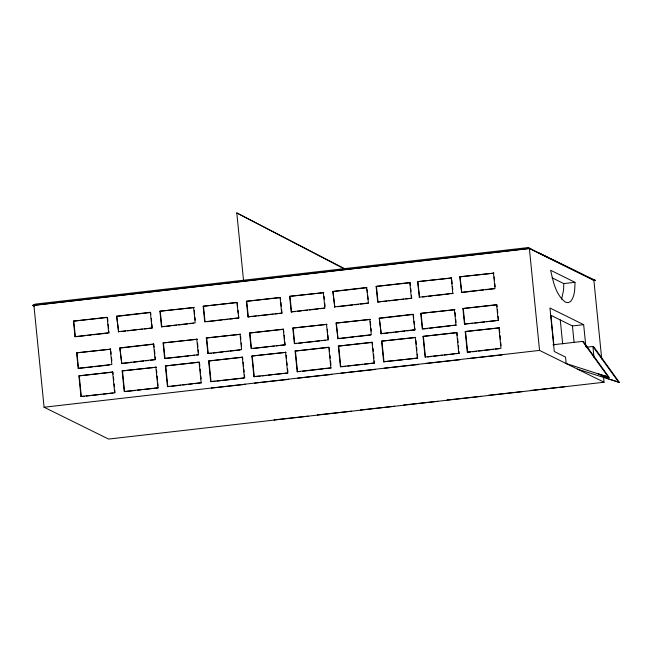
<?xml version="1.0" encoding="UTF-8"?>
<svg xmlns="http://www.w3.org/2000/svg" width="652" height="652" viewBox="0 0 652 652"><rect width="100%" height="100%" fill="white"/><g stroke="black" fill="none" stroke-linecap="round" stroke-linejoin="round"><path stroke-width="0.98" d="M552.032 277.801L563.76 283.587L563.581 290.148L561.592 299.162M574.991 282.3C574.811 288.82 574.982 296.244 570.549 301.534L568.12 302.683L565.39 302.137C555.659 294.745 553.198 281.534 550.638 270.278L574.991 282.3L563.76 283.587M34.613 306.416L32.6 305.421L35.298 304.101L528.03 247.589L595.194 280.352L593.173 280.588M32.6 305.421L530.321 248.33M32.787 305.511L529.383 248.551L539.546 350.401L604.045 382.235L603.548 377.19M73.448 321.134L107.14 317.271L108.68 332.764L74.988 336.636L73.448 321.134L107.515 317.451L107.898 321.33M116.684 316.171L118.607 331.86L116.684 316.171L150.376 312.308L150.946 314.427M159.919 311.216L193.986 307.532L159.919 311.216L161.468 326.717L164.817 326.554M238.396 317.891L204.704 321.754L203.155 306.253L236.855 302.389L238.771 318.078L238.583 316.138M250.303 316.75L247.947 316.79L246.399 301.297L280.091 297.434L280.662 299.553M289.635 296.334L323.702 292.658L289.635 296.334L291.183 311.835L295.519 311.566M332.87 291.379L334.794 307.059L332.87 291.379L366.563 287.508L368.486 303.196L360.564 304.109M381.004 301.762L377.663 301.917L376.114 286.415L409.806 282.552L410.467 285.641M417.557 281.664L451.624 277.98L417.557 281.664L419.472 297.345L417.932 281.851M459.75 276.823L493.817 273.147L459.75 276.823L461.673 292.503L460.125 277.01M117.058 316.359L150.751 312.495M203.155 306.253L237.222 302.577M246.399 301.297L280.466 297.614M333.245 291.558L366.937 287.695M376.114 286.415L410.181 282.74M118.232 331.672L152.299 327.997L144.369 328.901M161.468 326.717L195.16 322.846L193.611 307.353M247.947 316.79L282.014 313.115L281.623 309.244M291.183 311.835L324.875 307.972L323.327 292.471M334.419 306.872L368.111 303.009M377.663 301.917L411.73 298.233L411.436 295.332M419.097 297.165L452.79 293.302L451.249 277.801M461.298 292.324L494.99 288.461L493.442 272.96M76.357 336.701L85.273 335.682M87.254 335.454L91.223 334.998M93.203 334.769L108.069 333.066M121.574 331.518L125.543 331.061M127.523 330.833L136.439 329.814M138.42 329.586L142.389 329.13M166.798 326.326L170.759 325.878M172.739 325.65L176.708 325.193M178.689 324.965L187.605 323.946M189.585 323.718L193.554 323.262M207.059 321.713L215.983 320.686M217.964 320.458L221.924 320.01M223.905 319.782L227.874 319.325M229.854 319.097L232.829 318.755M234.81 318.526L238.771 318.078M252.283 316.522L256.244 316.073M258.225 315.845L273.09 314.142M275.079 313.914L282.014 313.115M297.499 311.338L301.468 310.882M303.449 310.654L307.41 310.205M309.398 309.977L318.315 308.95M320.295 308.722L324.256 308.266M337.769 306.717L352.634 305.014M354.615 304.786L358.576 304.329M382.985 301.534L386.954 301.077M388.934 300.849L397.85 299.83M399.831 299.602L403.8 299.146M405.78 298.918L409.741 298.461M422.447 297.01L426.408 296.554M428.397 296.326L432.357 295.869M434.338 295.641L443.262 294.623M445.243 294.394L449.204 293.938M451.184 293.71L453.164 293.481M462.667 292.398L477.533 290.686M479.513 290.458L483.474 290.01M485.455 289.781L494.379 288.755M529.196 248.461L593.882 280.393L595.007 280.262M76.61 352.846L110.677 349.17L76.61 352.846L78.159 368.347L92.405 366.937M119.846 347.891L121.769 363.572L119.846 347.891L153.538 344.02L154.206 347.117M163.09 342.928L197.157 339.252L163.09 342.928L164.63 358.429L171.949 357.818M206.325 337.972L240.392 334.289L206.325 337.972L207.874 353.465L211.215 353.311M284.883 341.925L285.177 344.827L251.11 348.51L249.561 333.009L283.253 329.146L283.922 332.235M292.805 328.054L326.872 324.37L292.805 328.054L294.345 343.547L296.709 343.506M336.041 323.09L370.108 319.415L336.041 323.09L337.964 338.779L336.416 323.278M379.277 318.135L381.2 333.816L379.277 318.135L412.969 314.264L414.892 329.953L414.696 328.013M420.719 313.376L454.786 309.7L420.719 313.376L422.268 328.877L455.96 325.014L454.411 309.513M472.765 323.31L464.468 324.036L462.92 308.535L496.612 304.671L497.183 306.799M120.221 348.07L153.913 344.207M249.561 333.009L283.628 329.333M379.651 318.315L413.344 314.451L413.735 318.323M462.92 308.535L496.987 304.859M78.159 368.347L111.851 364.484L110.302 348.983M121.394 363.384L155.086 359.521L153.538 344.02M164.63 358.429L198.697 354.745L196.717 354.973M207.874 353.465L241.566 349.602L240.017 334.101M294.345 343.547L328.412 339.871M337.589 338.592L371.281 334.729L369.733 319.227M380.825 333.628L414.517 329.765M464.468 324.036L498.536 320.36M94.385 366.717L109.251 365.006M122.763 363.457L131.68 362.439M133.66 362.21L137.629 361.754M139.609 361.526L143.57 361.069M145.551 360.841L148.526 360.507M150.506 360.279L154.475 359.822M173.929 357.589L188.795 355.886M190.775 355.658L194.736 355.201M213.204 353.082L217.165 352.634M219.145 352.406L223.114 351.95M225.095 351.721L228.061 351.379M230.05 351.151L234.011 350.695M235.991 350.474L239.96 350.018M253.465 348.47L268.331 346.758M270.311 346.538L274.28 346.082M276.261 345.853L285.177 344.827M298.689 343.278L302.65 342.822M304.631 342.602L313.555 341.575M315.535 341.346L319.496 340.89M321.477 340.662L325.446 340.214M338.95 338.665L353.816 336.954M355.796 336.725L370.662 335.022M384.175 333.474L388.136 333.017M390.116 332.789L393.091 332.455M395.071 332.227L399.04 331.77M401.021 331.542L404.982 331.086M406.962 330.857L414.892 329.953M423.629 328.95L427.598 328.494M429.578 328.266L433.539 327.809M435.52 327.581L450.385 325.878M452.366 325.65L456.335 325.201M474.746 323.082L478.715 322.634M480.695 322.406L484.656 321.949M486.645 321.721L495.561 320.702M84.312 396.31L80.962 396.465L78.908 375.862L112.6 371.99L113.171 374.142M122.144 370.898L156.211 367.223L122.144 370.898L124.198 391.502L158.265 387.826L143.407 389.529M165.38 365.943L199.072 362.072L201.134 382.683L167.442 386.546L165.38 365.943L199.447 362.259M215.013 381.314L210.677 381.583L208.624 360.98L242.316 357.117L242.886 359.26M251.859 356.025L285.926 352.341L251.859 356.025L253.913 376.628L260.238 376.131M295.095 351.061L328.787 347.198L330.849 367.801L297.157 371.664L295.095 351.061L329.162 347.386M374.264 361.061L374.46 363.025L340.393 366.709L338.339 346.098L372.031 342.235L372.602 344.386M381.575 341.143L415.642 337.459L381.575 341.143L383.629 361.746L402.83 359.774M458.943 351.355L459.138 353.311L425.071 356.994L423.018 336.391L456.71 332.528L457.378 335.65M465.218 331.55L499.285 327.866L465.218 331.55L467.272 352.153L470.622 351.998M78.908 375.862L112.975 372.178M208.624 360.98L242.691 357.304M338.339 346.098L372.406 342.422M423.018 336.391L457.085 332.707M553.882 345.242L550.891 315.315L572.44 325.951L583.67 324.655L585.895 346.921M80.962 396.465L115.029 392.781L114.736 389.839M210.677 381.583L244.744 377.907L244.451 374.965M253.913 376.628L287.98 372.944L285.014 373.286M383.629 361.746L417.696 358.07L404.819 359.545M467.272 352.153L500.964 348.29L498.91 327.687M86.292 396.082L90.253 395.625M92.242 395.397L101.158 394.378M103.138 394.15L107.099 393.694M109.088 393.466L113.049 393.009M125.567 391.575L135.477 390.442M137.458 390.214L141.419 389.757M167.442 386.546L169.797 386.506M171.778 386.277L180.694 385.25M182.682 385.022L186.643 384.566M188.624 384.346L192.584 383.889M194.573 383.661L201.509 382.863M217.002 381.086L220.963 380.629M222.943 380.409L243.75 378.021M262.218 375.902L266.179 375.446M268.168 375.218L272.128 374.761M274.109 374.533L283.025 373.514M297.157 371.664L300.499 371.51M302.487 371.281L323.294 368.893M325.275 368.665L331.224 367.989M341.762 366.774L345.723 366.326M347.703 366.098L351.664 365.642M353.653 365.413L362.569 364.395M364.549 364.166L368.51 363.71M370.499 363.482L374.46 363.025M427.427 356.954L431.396 356.497M433.376 356.269L442.292 355.242M444.273 355.022L448.242 354.566M450.222 354.338L454.183 353.881M456.164 353.653L459.138 353.311M472.602 351.77L476.563 351.314M478.544 351.086L482.513 350.629M484.493 350.409L493.409 349.382M495.39 349.154L499.359 348.698M552.945 344.778L582.595 341.379L583.532 341.835L609.098 377.353L598.104 373.857L607.468 378.478L619.4 382.439L593.833 346.921L592.896 346.465L586.971 347.141M33.912 305.389L44.075 407.231L539.546 350.401M604.045 382.235L108.574 439.065L44.075 407.231M609.098 377.353L566.181 363.539L565.537 357.084L554.298 351.534L549.954 308.013L583.67 324.655M577.419 369.089L619.4 382.439M592.994 279.553L595.194 280.352M528.03 247.589L531.649 249.374M538.886 252.943L548.837 257.858M550.647 258.746L576.881 271.697M578.691 272.593L583.214 274.826M587.737 277.051L592.26 279.284M243.522 280.303L236.798 212.935L344.818 268.803M501.608 354.745L501.983 354.933L467.916 358.616M564.738 386.742L530.671 390.426L531.046 390.605M459.407 359.586L459.782 359.774L425.715 363.457M522.545 391.583L488.478 395.259L488.853 395.446M417.965 364.346L418.339 364.525L384.272 368.209M481.103 396.334L447.036 400.018L447.411 400.198M374.729 369.301L375.104 369.488L341.037 373.164M437.859 401.298L403.792 404.973L404.167 405.161M331.493 374.264L331.868 374.444L297.801 378.127M394.623 406.253L360.556 409.937L360.931 410.116M288.257 379.219L288.624 379.407L254.565 383.083M351.387 411.216L317.32 414.892L317.695 415.079M245.013 384.183L245.388 384.362L211.321 388.046M308.143 416.172L274.084 419.855L274.451 420.035M74.988 336.636L75.363 336.815L73.823 321.314M236.798 212.935L344.403 268.958M605.749 376.106L607.468 378.478M618.463 381.974L592.896 346.465L593.98 357.329M582.595 341.379L608.161 376.889M593.882 280.393L601.731 359.04M572.44 325.951L574.053 342.137M560.264 319.936L562.652 343.881M494.208 277.018L494.493 279.928M494.884 283.799L495.17 286.709M497.468 309.7L497.761 312.61M498.144 316.481L498.438 319.39M499.481 329.83L499.774 332.773M500.068 335.715L500.459 339.643M500.752 342.585L501.046 345.527M496.612 304.671L498.161 320.173M463.295 308.722L464.843 324.223M465.593 331.738L467.647 352.341M451.812 279.92L452.203 283.799M452.488 286.701L452.781 289.61M455.08 312.601L455.463 316.481M455.756 319.382L456.041 322.292M457.671 338.6L458.063 342.52M458.356 345.462L458.649 348.404M456.71 332.528L458.763 353.131M421.094 313.563L422.643 329.064M423.392 336.571L425.446 357.182M410.76 288.551L411.053 291.452M414.02 321.232L414.313 324.142M415.935 340.409L416.326 344.329M416.62 347.272L416.913 350.222M417.304 354.142L417.598 357.084M409.806 282.552L411.355 298.054M415.267 337.28L417.321 357.883M376.489 286.603L378.038 302.104M381.95 341.33L384.004 361.933M367.133 289.635L367.426 292.536M367.712 295.446L368.103 299.325M370.303 321.346L370.686 325.226M370.98 328.127L371.265 331.037M372.993 348.307L373.286 351.249M373.58 354.199L373.971 358.119M372.031 342.235L374.085 362.838M338.714 346.285L340.768 366.889M324.093 296.53L324.378 299.439M324.769 303.31L325.055 306.22M327.353 329.211L327.638 332.121M327.932 335.03L328.315 338.901M329.26 348.364L329.553 351.306M329.945 355.234L330.246 358.176M330.54 361.118L330.931 365.047M326.497 324.183L328.037 339.684M290.01 296.521L291.558 312.023M293.18 328.233L294.72 343.734M295.47 351.249L297.532 371.852M280.947 302.463L281.338 306.334M284.207 335.144L284.598 339.016M286.22 355.283L286.513 358.225M286.904 362.153L287.198 365.096M287.589 369.024L287.882 371.966M280.091 297.434L281.64 312.927M283.253 329.146L284.802 344.647M285.552 352.153L287.605 372.765M246.774 301.477L248.322 316.978M249.936 333.196L251.485 348.698M252.234 356.204L254.288 376.807M237.32 303.547L237.613 306.448M237.996 310.328L238.29 313.229M240.588 336.228L240.873 339.13M241.264 343.009L241.55 345.91M243.18 362.202L243.571 366.131M243.864 369.073L244.158 372.015M242.316 357.117L244.37 377.72M203.53 306.44L205.078 321.941M206.7 338.152L208.249 353.653M208.999 361.167L211.052 381.77M194.28 310.442L194.663 314.313M194.956 317.222L195.241 320.124M197.54 343.123L197.923 347.003M198.216 349.904L198.51 352.813M199.545 363.237L199.838 366.188M200.14 369.13L200.531 373.05M200.824 376L201.118 378.942M196.782 339.064L198.322 354.566M160.294 311.395L161.843 326.897M163.465 343.115L165.005 358.616M165.755 366.122L167.817 386.726M151.329 318.306L151.623 321.216M151.908 324.117L152.201 327.027M154.491 350.018L154.883 353.897M155.176 356.799L155.461 359.708M156.504 370.165L156.798 373.107M157.091 376.049L157.482 379.977M157.776 382.92L158.069 385.862M150.376 312.308L151.924 327.809M155.836 367.035L157.89 387.638M122.519 371.086L124.573 391.689M108.191 324.231L108.574 328.111M108.868 331.012L109.055 332.952M110.873 351.102L111.158 354.012M111.549 357.883L111.834 360.792M113.464 377.084L113.758 380.026M114.149 383.955L114.442 386.897M112.6 371.99L114.654 392.602M76.985 353.034L78.533 368.535M79.283 376.041L81.337 396.644"/></g></svg>
